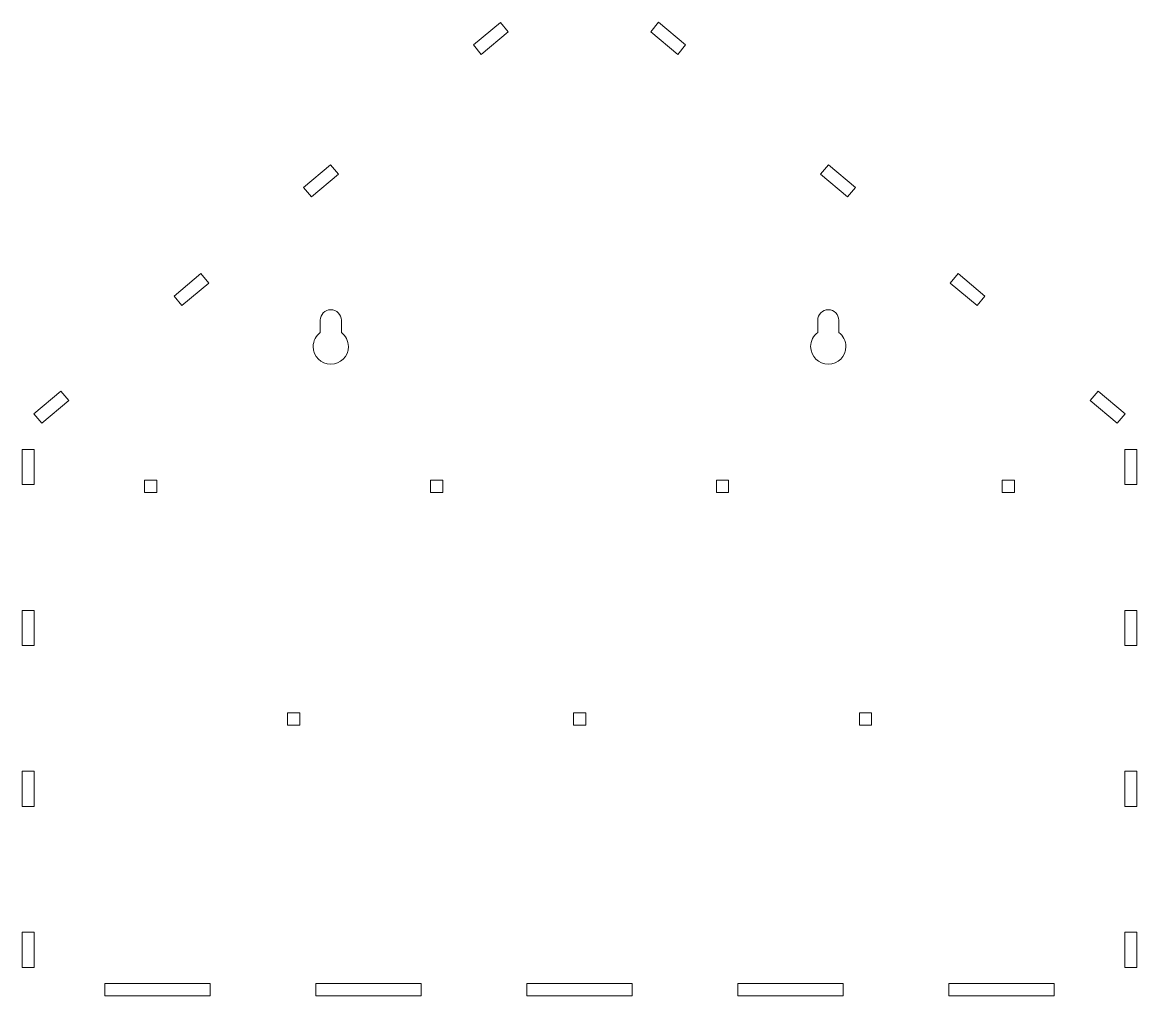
# Model space of a CAD drawing. Header units: centimetres. Extents: x 124 to 258, y -35 to -2.
# Drawn here: x 222.47 to 254.14, y -34 to -6.34 of the extents above; entities that cross this region are included whole.
import ezdxf

# ---------------------------------------------------------------- set-up
doc = ezdxf.new("R2010")
doc.units = ezdxf.units.CM
doc.header["$MEASUREMENT"] = 0
doc.layers.add('layer 1', color=7, linetype='Continuous')

msp = doc.modelspace()

# ---------------------------------------------------------------- linework, layer by layer
at = {"layer": 'layer 1', "color": 242, "lineweight": 9}
for points, knots in [([(236.05726, -6.34418), (236.05726, -6.34418), (236.28224, -6.61229), (236.28224, -6.61229), (236.28224, -6.61229), (236.28224, -6.61229), (235.51619, -7.25508), (235.51619, -7.25508), (235.51619, -7.25508), (235.51619, -7.25508), (235.29122, -6.98697), (235.29122, -6.98697), (235.29122, -6.98697), (235.29122, -6.98697), (236.05726, -6.34418), (236.05726, -6.34418)], [0, 0, 0, 0, 0.2, 0.2, 0.2, 0.2, 0.4, 0.4, 0.4, 0.4, 0.6, 0.6, 0.6, 0.6, 1, 1, 1, 1]), ([(240.55652, -6.34286), (240.55652, -6.34286), (240.33154, -6.61097), (240.33154, -6.61097), (240.33154, -6.61097), (240.33154, -6.61097), (241.09759, -7.25376), (241.09759, -7.25376), (241.09759, -7.25376), (241.09759, -7.25376), (241.32256, -6.98565), (241.32256, -6.98565), (241.32256, -6.98565), (241.32256, -6.98565), (240.55652, -6.34286), (240.55652, -6.34286)], [0, 0, 0, 0, 0.2, 0.2, 0.2, 0.2, 0.4, 0.4, 0.4, 0.4, 0.6, 0.6, 0.6, 0.6, 1, 1, 1, 1]), ([(231.23083, -10.38923), (231.23083, -10.38923), (231.45581, -10.65734), (231.45581, -10.65734), (231.45581, -10.65734), (231.45581, -10.65734), (230.68976, -11.30013), (230.68976, -11.30013), (230.68976, -11.30013), (230.68976, -11.30013), (230.46479, -11.03202), (230.46479, -11.03202), (230.46479, -11.03202), (230.46479, -11.03202), (231.23083, -10.38923), (231.23083, -10.38923)], [0, 0, 0, 0, 0.2, 0.2, 0.2, 0.2, 0.4, 0.4, 0.4, 0.4, 0.6, 0.6, 0.6, 0.6, 1, 1, 1, 1]), ([(245.38252, -10.38923), (245.38252, -10.38923), (245.15754, -10.65734), (245.15754, -10.65734), (245.15754, -10.65734), (245.15754, -10.65734), (245.92359, -11.30013), (245.92359, -11.30013), (245.92359, -11.30013), (245.92359, -11.30013), (246.14856, -11.03202), (246.14856, -11.03202), (246.14856, -11.03202), (246.14856, -11.03202), (245.38252, -10.38923), (245.38252, -10.38923)], [0, 0, 0, 0, 0.2, 0.2, 0.2, 0.2, 0.4, 0.4, 0.4, 0.4, 0.6, 0.6, 0.6, 0.6, 1, 1, 1, 1]), ([(227.54782, -13.48177), (227.54782, -13.48177), (227.7728, -13.74988), (227.7728, -13.74988), (227.7728, -13.74988), (227.7728, -13.74988), (227.00675, -14.39267), (227.00675, -14.39267), (227.00675, -14.39267), (227.00675, -14.39267), (226.78178, -14.12456), (226.78178, -14.12456), (226.78178, -14.12456), (226.78178, -14.12456), (227.54782, -13.48177), (227.54782, -13.48177)], [0, 0, 0, 0, 0.2, 0.2, 0.2, 0.2, 0.4, 0.4, 0.4, 0.4, 0.6, 0.6, 0.6, 0.6, 1, 1, 1, 1]), ([(249.06553, -13.48177), (249.06553, -13.48177), (248.84055, -13.74988), (248.84055, -13.74988), (248.84055, -13.74988), (248.84055, -13.74988), (249.6066, -14.39267), (249.6066, -14.39267), (249.6066, -14.39267), (249.6066, -14.39267), (249.83157, -14.12456), (249.83157, -14.12456), (249.83157, -14.12456), (249.83157, -14.12456), (249.06553, -13.48177), (249.06553, -13.48177)], [0, 0, 0, 0, 0.2, 0.2, 0.2, 0.2, 0.4, 0.4, 0.4, 0.4, 0.6, 0.6, 0.6, 0.6, 1, 1, 1, 1]), ([(231.53774, -15.15761), (231.65919, -15.24883), (231.73774, -15.39406), (231.73774, -15.55764), (231.73774, -15.55764), (231.73774, -15.83378), (231.51388, -16.05764), (231.23774, -16.05764), (231.23774, -16.05764), (230.9616, -16.05764), (230.73774, -15.83378), (230.73774, -15.55764), (230.73774, -15.55764), (230.73774, -15.39406), (230.81629, -15.24883), (230.93774, -15.15761), (230.93774, -15.15761), (230.93774, -15.15761), (230.93774, -14.81915), (230.93774, -14.81915), (230.93774, -14.81915), (230.93774, -14.81915), (230.93795, -14.81915), (230.93795, -14.81915), (230.93795, -14.81915), (230.93783, -14.81563), (230.93774, -14.81211), (230.93774, -14.80856), (230.93774, -14.80856), (230.93774, -14.64288), (231.07206, -14.50856), (231.23774, -14.50856), (231.23774, -14.50856), (231.40342, -14.50856), (231.53774, -14.64288), (231.53774, -14.80856), (231.53774, -14.80856), (231.53774, -14.81211), (231.53765, -14.81563), (231.53753, -14.81915), (231.53753, -14.81915), (231.53753, -14.81915), (231.53774, -14.81915), (231.53774, -14.81915), (231.53774, -14.81915), (231.53774, -14.81915), (231.53774, -15.15761), (231.53774, -15.15761)], [0, 0, 0, 0, 0.07692308, 0.07692308, 0.07692308, 0.07692308, 0.15384615, 0.15384615, 0.15384615, 0.15384615, 0.23076923, 0.23076923, 0.23076923, 0.23076923, 0.30769231, 0.30769231, 0.30769231, 0.30769231, 0.38461538, 0.38461538, 0.38461538, 0.38461538, 0.46153846, 0.46153846, 0.46153846, 0.46153846, 0.53846154, 0.53846154, 0.53846154, 0.53846154, 0.61538462, 0.61538462, 0.61538462, 0.61538462, 0.69230769, 0.69230769, 0.69230769, 0.69230769, 0.76923077, 0.76923077, 0.76923077, 0.76923077, 0.84615385, 0.84615385, 0.84615385, 0.84615385, 1, 1, 1, 1]), ([(245.67708, -15.15761), (245.79853, -15.24883), (245.87708, -15.39406), (245.87708, -15.55764), (245.87708, -15.55764), (245.87708, -15.83378), (245.65322, -16.05764), (245.37708, -16.05764), (245.37708, -16.05764), (245.10094, -16.05764), (244.87708, -15.83378), (244.87708, -15.55764), (244.87708, -15.55764), (244.87708, -15.39406), (244.95563, -15.24883), (245.07708, -15.15761), (245.07708, -15.15761), (245.07708, -15.15761), (245.07708, -14.81915), (245.07708, -14.81915), (245.07708, -14.81915), (245.07708, -14.81915), (245.07729, -14.81915), (245.07729, -14.81915), (245.07729, -14.81915), (245.07717, -14.81563), (245.07708, -14.81211), (245.07708, -14.80856), (245.07708, -14.80856), (245.07708, -14.64288), (245.2114, -14.50856), (245.37708, -14.50856), (245.37708, -14.50856), (245.54276, -14.50856), (245.67708, -14.64288), (245.67708, -14.80856), (245.67708, -14.80856), (245.67708, -14.81211), (245.67699, -14.81563), (245.67687, -14.81915), (245.67687, -14.81915), (245.67687, -14.81915), (245.67708, -14.81915), (245.67708, -14.81915), (245.67708, -14.81915), (245.67708, -14.81915), (245.67708, -15.15761), (245.67708, -15.15761)], [0, 0, 0, 0, 0.07692308, 0.07692308, 0.07692308, 0.07692308, 0.15384615, 0.15384615, 0.15384615, 0.15384615, 0.23076923, 0.23076923, 0.23076923, 0.23076923, 0.30769231, 0.30769231, 0.30769231, 0.30769231, 0.38461538, 0.38461538, 0.38461538, 0.38461538, 0.46153846, 0.46153846, 0.46153846, 0.46153846, 0.53846154, 0.53846154, 0.53846154, 0.53846154, 0.61538462, 0.61538462, 0.61538462, 0.61538462, 0.69230769, 0.69230769, 0.69230769, 0.69230769, 0.76923077, 0.76923077, 0.76923077, 0.76923077, 0.84615385, 0.84615385, 0.84615385, 0.84615385, 1, 1, 1, 1]), ([(223.56451, -16.82346), (223.56451, -16.82346), (223.78949, -17.09157), (223.78949, -17.09157), (223.78949, -17.09157), (223.78949, -17.09157), (223.02344, -17.73436), (223.02344, -17.73436), (223.02344, -17.73436), (223.02344, -17.73436), (222.79847, -17.46625), (222.79847, -17.46625), (222.79847, -17.46625), (222.79847, -17.46625), (223.56451, -16.82346), (223.56451, -16.82346)], [0, 0, 0, 0, 0.2, 0.2, 0.2, 0.2, 0.4, 0.4, 0.4, 0.4, 0.6, 0.6, 0.6, 0.6, 1, 1, 1, 1]), ([(253.04884, -16.82346), (253.04884, -16.82346), (252.82386, -17.09157), (252.82386, -17.09157), (252.82386, -17.09157), (252.82386, -17.09157), (253.58991, -17.73436), (253.58991, -17.73436), (253.58991, -17.73436), (253.58991, -17.73436), (253.81488, -17.46625), (253.81488, -17.46625), (253.81488, -17.46625), (253.81488, -17.46625), (253.04884, -16.82346), (253.04884, -16.82346)], [0, 0, 0, 0, 0.2, 0.2, 0.2, 0.2, 0.4, 0.4, 0.4, 0.4, 0.6, 0.6, 0.6, 0.6, 1, 1, 1, 1]), ([(222.46923, -18.47833), (222.46923, -18.47833), (222.80923, -18.47833), (222.80923, -18.47833), (222.80923, -18.47833), (222.80923, -18.47833), (222.80923, -19.47833), (222.80923, -19.47833), (222.80923, -19.47833), (222.80923, -19.47833), (222.46923, -19.47833), (222.46923, -19.47833), (222.46923, -19.47833), (222.46923, -19.47833), (222.46923, -18.47833), (222.46923, -18.47833)], [0, 0, 0, 0, 0.2, 0.2, 0.2, 0.2, 0.4, 0.4, 0.4, 0.4, 0.6, 0.6, 0.6, 0.6, 1, 1, 1, 1]), ([(253.80427, -18.47833), (253.80427, -18.47833), (254.14427, -18.47833), (254.14427, -18.47833), (254.14427, -18.47833), (254.14427, -18.47833), (254.14427, -19.47833), (254.14427, -19.47833), (254.14427, -19.47833), (254.14427, -19.47833), (253.80427, -19.47833), (253.80427, -19.47833), (253.80427, -19.47833), (253.80427, -19.47833), (253.80427, -18.47833), (253.80427, -18.47833)], [0, 0, 0, 0, 0.2, 0.2, 0.2, 0.2, 0.4, 0.4, 0.4, 0.4, 0.6, 0.6, 0.6, 0.6, 1, 1, 1, 1]), ([(222.46923, -23.05034), (222.46923, -23.05034), (222.80923, -23.05034), (222.80923, -23.05034), (222.80923, -23.05034), (222.80923, -23.05034), (222.80923, -24.05034), (222.80923, -24.05034), (222.80923, -24.05034), (222.80923, -24.05034), (222.46923, -24.05034), (222.46923, -24.05034), (222.46923, -24.05034), (222.46923, -24.05034), (222.46923, -23.05034), (222.46923, -23.05034)], [0, 0, 0, 0, 0.2, 0.2, 0.2, 0.2, 0.4, 0.4, 0.4, 0.4, 0.6, 0.6, 0.6, 0.6, 1, 1, 1, 1]), ([(253.80427, -23.05034), (253.80427, -23.05034), (254.14427, -23.05034), (254.14427, -23.05034), (254.14427, -23.05034), (254.14427, -23.05034), (254.14427, -24.05034), (254.14427, -24.05034), (254.14427, -24.05034), (254.14427, -24.05034), (253.80427, -24.05034), (253.80427, -24.05034), (253.80427, -24.05034), (253.80427, -24.05034), (253.80427, -23.05034), (253.80427, -23.05034)], [0, 0, 0, 0, 0.2, 0.2, 0.2, 0.2, 0.4, 0.4, 0.4, 0.4, 0.6, 0.6, 0.6, 0.6, 1, 1, 1, 1]), ([(222.46923, -27.62235), (222.46923, -27.62235), (222.80923, -27.62235), (222.80923, -27.62235), (222.80923, -27.62235), (222.80923, -27.62235), (222.80923, -28.62235), (222.80923, -28.62235), (222.80923, -28.62235), (222.80923, -28.62235), (222.46923, -28.62235), (222.46923, -28.62235), (222.46923, -28.62235), (222.46923, -28.62235), (222.46923, -27.62235), (222.46923, -27.62235)], [0, 0, 0, 0, 0.2, 0.2, 0.2, 0.2, 0.4, 0.4, 0.4, 0.4, 0.6, 0.6, 0.6, 0.6, 1, 1, 1, 1]), ([(253.80427, -27.62235), (253.80427, -27.62235), (254.14427, -27.62235), (254.14427, -27.62235), (254.14427, -27.62235), (254.14427, -27.62235), (254.14427, -28.62235), (254.14427, -28.62235), (254.14427, -28.62235), (254.14427, -28.62235), (253.80427, -28.62235), (253.80427, -28.62235), (253.80427, -28.62235), (253.80427, -28.62235), (253.80427, -27.62235), (253.80427, -27.62235)], [0, 0, 0, 0, 0.2, 0.2, 0.2, 0.2, 0.4, 0.4, 0.4, 0.4, 0.6, 0.6, 0.6, 0.6, 1, 1, 1, 1]), ([(222.46923, -32.19436), (222.46923, -32.19436), (222.80923, -32.19436), (222.80923, -32.19436), (222.80923, -32.19436), (222.80923, -32.19436), (222.80923, -33.19436), (222.80923, -33.19436), (222.80923, -33.19436), (222.80923, -33.19436), (222.46923, -33.19436), (222.46923, -33.19436), (222.46923, -33.19436), (222.46923, -33.19436), (222.46923, -32.19436), (222.46923, -32.19436)], [0, 0, 0, 0, 0.2, 0.2, 0.2, 0.2, 0.4, 0.4, 0.4, 0.4, 0.6, 0.6, 0.6, 0.6, 1, 1, 1, 1]), ([(253.80427, -32.19436), (253.80427, -32.19436), (254.14427, -32.19436), (254.14427, -32.19436), (254.14427, -32.19436), (254.14427, -32.19436), (254.14427, -33.19436), (254.14427, -33.19436), (254.14427, -33.19436), (254.14427, -33.19436), (253.80427, -33.19436), (253.80427, -33.19436), (253.80427, -33.19436), (253.80427, -33.19436), (253.80427, -32.19436), (253.80427, -32.19436)], [0, 0, 0, 0, 0.2, 0.2, 0.2, 0.2, 0.4, 0.4, 0.4, 0.4, 0.6, 0.6, 0.6, 0.6, 1, 1, 1, 1]), ([(224.81227, -33.64844), (224.81227, -33.64844), (227.81227, -33.64844), (227.81227, -33.64844), (227.81227, -33.64844), (227.81227, -33.64844), (227.81227, -33.99844), (227.81227, -33.99844), (227.81227, -33.99844), (227.81227, -33.99844), (224.81227, -33.99844), (224.81227, -33.99844), (224.81227, -33.99844), (224.81227, -33.99844), (224.81227, -33.64844), (224.81227, -33.64844)], [0, 0, 0, 0, 0.2, 0.2, 0.2, 0.2, 0.4, 0.4, 0.4, 0.4, 0.6, 0.6, 0.6, 0.6, 1, 1, 1, 1]), ([(230.80951, -33.64844), (230.80951, -33.64844), (233.80951, -33.64844), (233.80951, -33.64844), (233.80951, -33.64844), (233.80951, -33.64844), (233.80951, -33.99844), (233.80951, -33.99844), (233.80951, -33.99844), (233.80951, -33.99844), (230.80951, -33.99844), (230.80951, -33.99844), (230.80951, -33.99844), (230.80951, -33.99844), (230.80951, -33.64844), (230.80951, -33.64844)], [0, 0, 0, 0, 0.2, 0.2, 0.2, 0.2, 0.4, 0.4, 0.4, 0.4, 0.6, 0.6, 0.6, 0.6, 1, 1, 1, 1]), ([(236.80675, -33.64844), (236.80675, -33.64844), (239.80675, -33.64844), (239.80675, -33.64844), (239.80675, -33.64844), (239.80675, -33.64844), (239.80675, -33.99844), (239.80675, -33.99844), (239.80675, -33.99844), (239.80675, -33.99844), (236.80675, -33.99844), (236.80675, -33.99844), (236.80675, -33.99844), (236.80675, -33.99844), (236.80675, -33.64844), (236.80675, -33.64844)], [0, 0, 0, 0, 0.2, 0.2, 0.2, 0.2, 0.4, 0.4, 0.4, 0.4, 0.6, 0.6, 0.6, 0.6, 1, 1, 1, 1]), ([(242.80399, -33.64844), (242.80399, -33.64844), (245.80399, -33.64844), (245.80399, -33.64844), (245.80399, -33.64844), (245.80399, -33.64844), (245.80399, -33.99844), (245.80399, -33.99844), (245.80399, -33.99844), (245.80399, -33.99844), (242.80399, -33.99844), (242.80399, -33.99844), (242.80399, -33.99844), (242.80399, -33.99844), (242.80399, -33.64844), (242.80399, -33.64844)], [0, 0, 0, 0, 0.2, 0.2, 0.2, 0.2, 0.4, 0.4, 0.4, 0.4, 0.6, 0.6, 0.6, 0.6, 1, 1, 1, 1]), ([(248.80123, -33.64844), (248.80123, -33.64844), (251.80123, -33.64844), (251.80123, -33.64844), (251.80123, -33.64844), (251.80123, -33.64844), (251.80123, -33.99844), (251.80123, -33.99844), (251.80123, -33.99844), (251.80123, -33.99844), (248.80123, -33.99844), (248.80123, -33.99844), (248.80123, -33.99844), (248.80123, -33.99844), (248.80123, -33.64844), (248.80123, -33.64844)], [0, 0, 0, 0, 0.2, 0.2, 0.2, 0.2, 0.4, 0.4, 0.4, 0.4, 0.6, 0.6, 0.6, 0.6, 1, 1, 1, 1])]:
    msp.add_open_spline(points, degree=3, knots=knots, dxfattribs=at)
at = {"layer": 'layer 1', "color": 242, "lineweight": 20}
for points in [[(225.94041, -19.35584), (225.94041, -19.35584), (226.29041, -19.35584), (226.29041, -19.35584), (226.29041, -19.35584), (226.29041, -19.35584), (226.29041, -19.70584), (226.29041, -19.70584), (226.29041, -19.70584), (226.29041, -19.70584), (225.94041, -19.70584), (225.94041, -19.70584), (225.94041, -19.70584), (225.94041, -19.70584), (225.94041, -19.35584), (225.94041, -19.35584)], [(234.06841, -19.35584), (234.06841, -19.35584), (234.41841, -19.35584), (234.41841, -19.35584), (234.41841, -19.35584), (234.41841, -19.35584), (234.41841, -19.70584), (234.41841, -19.70584), (234.41841, -19.70584), (234.41841, -19.70584), (234.06841, -19.70584), (234.06841, -19.70584), (234.06841, -19.70584), (234.06841, -19.70584), (234.06841, -19.35584), (234.06841, -19.35584)], [(242.19641, -19.35584), (242.19641, -19.35584), (242.54641, -19.35584), (242.54641, -19.35584), (242.54641, -19.35584), (242.54641, -19.35584), (242.54641, -19.70584), (242.54641, -19.70584), (242.54641, -19.70584), (242.54641, -19.70584), (242.19641, -19.70584), (242.19641, -19.70584), (242.19641, -19.70584), (242.19641, -19.70584), (242.19641, -19.35584), (242.19641, -19.35584)], [(250.32441, -19.35584), (250.32441, -19.35584), (250.67441, -19.35584), (250.67441, -19.35584), (250.67441, -19.35584), (250.67441, -19.35584), (250.67441, -19.70584), (250.67441, -19.70584), (250.67441, -19.70584), (250.67441, -19.70584), (250.32441, -19.70584), (250.32441, -19.70584), (250.32441, -19.70584), (250.32441, -19.70584), (250.32441, -19.35584), (250.32441, -19.35584)], [(230.00441, -25.95984), (230.00441, -25.95984), (230.35441, -25.95984), (230.35441, -25.95984), (230.35441, -25.95984), (230.35441, -25.95984), (230.35441, -26.30984), (230.35441, -26.30984), (230.35441, -26.30984), (230.35441, -26.30984), (230.00441, -26.30984), (230.00441, -26.30984), (230.00441, -26.30984), (230.00441, -26.30984), (230.00441, -25.95984), (230.00441, -25.95984)], [(238.13241, -25.95984), (238.13241, -25.95984), (238.48241, -25.95984), (238.48241, -25.95984), (238.48241, -25.95984), (238.48241, -25.95984), (238.48241, -26.30984), (238.48241, -26.30984), (238.48241, -26.30984), (238.48241, -26.30984), (238.13241, -26.30984), (238.13241, -26.30984), (238.13241, -26.30984), (238.13241, -26.30984), (238.13241, -25.95984), (238.13241, -25.95984)], [(246.26041, -25.95984), (246.26041, -25.95984), (246.61041, -25.95984), (246.61041, -25.95984), (246.61041, -25.95984), (246.61041, -25.95984), (246.61041, -26.30984), (246.61041, -26.30984), (246.61041, -26.30984), (246.61041, -26.30984), (246.26041, -26.30984), (246.26041, -26.30984), (246.26041, -26.30984), (246.26041, -26.30984), (246.26041, -25.95984), (246.26041, -25.95984)]]:
    msp.add_open_spline(points, degree=3, knots=[0, 0, 0, 0, 0.2, 0.2, 0.2, 0.2, 0.4, 0.4, 0.4, 0.4, 0.6, 0.6, 0.6, 0.6, 1, 1, 1, 1], dxfattribs=at)

doc.saveas('drawing.dxf')
